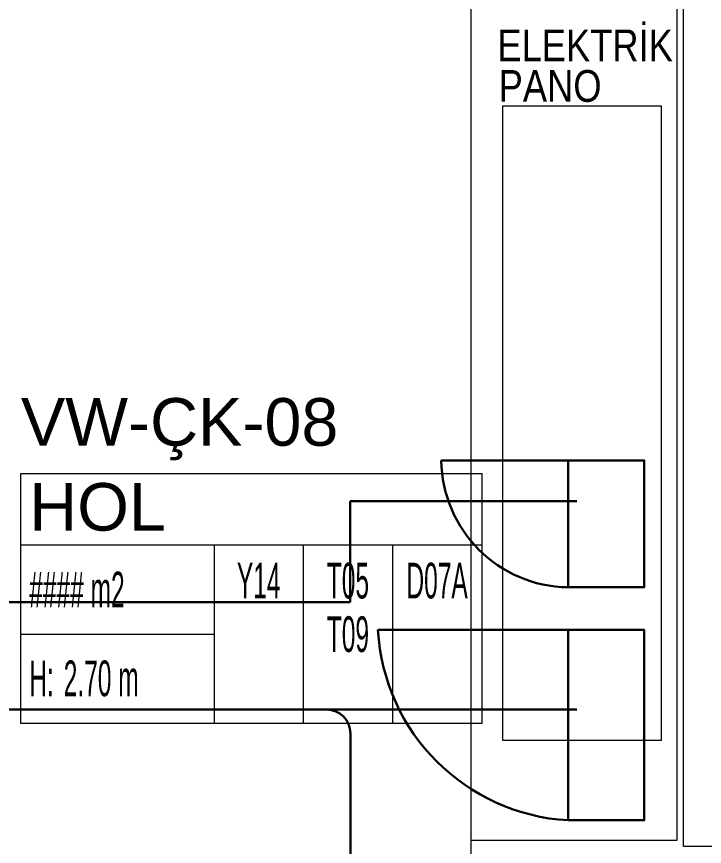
# Model space of a CAD drawing. Extents: x -1417 to 34975, y -245 to 8298.
# Drawn here: x 31433 to 31649.9, y 3192.5 to 3454 of the extents above; entities that cross this region are included whole.
import ezdxf
from ezdxf.enums import TextEntityAlignment as Align

# ---------------------------------------------------------------- set-up
doc = ezdxf.new("R2010")
doc.units = 0
doc.layers.get('0').update_dxf_attribs({"color": 9, "lineweight": 9})
for name, color, linetype, lineweight in [('00', 9, 'Continuous', 9), ('06D', 9, 'Continuous', 9), ('12', 9, 'Continuous', 9), ('21', 9, 'Continuous', 9), ('21_MAHAL', 9, 'Continuous', 9), ('E-KABLO', 7, 'Continuous', 30), ('E-UPS PANOSU', 7, 'Continuous', 30)]:
    doc.layers.add(name, color=color, linetype=linetype, lineweight=lineweight)
doc.styles.add('Arial', font='arial.ttf', dxfattribs={"height": 2.5})
doc.styles.add('MuuM_TEXT-STANDART', font='ARIALN.TTF')

# ---------------------------------------------------------------- blocks, each defined once
blk = doc.blocks.new('P-PANO')
at = {"layer": '06D'}
blk.add_lwpolyline([(-50, 0), (-50, 200), (0, 200), (0, 0)], close=True, dxfattribs=at)
blk = doc.blocks.new('0_roomno2')
blk.add_lwpolyline([(19.375, -10.5), (0, -10.5), (0, 0), (19.375, 0)], close=True)
for points in [[(0, -3), (19.375, -3)], [(8.125, -3), (8.125, -10.5)], [(11.875, -3), (11.875, -10.5)], [(15.625, -3), (15.625, -10.5)], [(0, -6.75), (8.125, -6.75)]]:
    blk.add_lwpolyline(points)
at = {"style": 'MuuM_TEXT-STANDART', "width": 0.6}
blk.add_text('H:', height=1.5, dxfattribs=at).set_placement((0.35, -8.608), align=Align.MIDDLE_LEFT)
at = {"style": 'Arial'}
blk.add_attdef('ODANO', (0, 1.17), '', height=2, dxfattribs=at)
blk.add_attdef('MEKANADI', text='', height=2, dxfattribs=at).set_placement((0.35, -3), align=Align.BOTTOM_LEFT)
at = {"style": 'MuuM_TEXT-STANDART', "width": 0.6}
for tag, p in [('YER01', (10, -4.5)), ('TAVAN01', (13.75, -4.5)), ('DUVAR01', (17.5, -4.5)), ('YER02', (10, -6.75)), ('TAVAN02', (13.75, -6.75)), ('DUVAR02', (17.5, -6.75)), ('YER03', (10, -9)), ('TAVAN03', (13.75, -9)), ('DUVAR03', (17.5, -9))]:
    blk.add_attdef(tag, text='', height=1.5, dxfattribs=at).set_placement(p, align=Align.MIDDLE_CENTER)
for tag, p in [('M2', (0.35, -4.875)), ('TEMIZTAVANYUKSEKLIGI', (1.8, -8.608))]:
    blk.add_attdef(tag, text='', height=1.5, dxfattribs=at).set_placement(p, align=Align.MIDDLE_LEFT)

msp = doc.modelspace()

# ---------------------------------------------------------------- linework, layer by layer
at = {"layer": '00'}
msp.add_lwpolyline([(31568.33, 3657.5), (31568.33, 3672.5), (31643.33, 3672.5), (31643.33, 3812.5), (31658.33, 3812.5), (31658.33, 3192.5), (31643.33, 3192.5), (31643.33, 3657.5), (31568.33, 3657.5), (31568.33, 3657.5)], dxfattribs=at)
at = {"layer": '06D'}
msp.add_lwpolyline([(31576.33, 3127.5), (31576.33, 3194.5), (31641.33, 3194.5), (31641.33, 3505.5)], dxfattribs=at)
at = {"layer": '12'}
msp.add_lwpolyline([(31576.33, 3194.5), (31576.33, 3655.5)], dxfattribs=at)
at = {"layer": 'E-KABLO', "color": 4, "ltscale": 40}
for p, q in [((31609.74, 3301.31), (31538.24, 3301.31)), ((31538.24, 3301.31), (31538.24, 3269.43)), ((31538.24, 3269.43), (30883.33, 3269.43))]:
    msp.add_line(p, q, dxfattribs=at)
at = {"layer": 'E-KABLO', "color": 6, "ltscale": 40}
for p, q in [((31530.8, 3235.62), (30863.33, 3235.62)), ((31530.8, 3235.62), (31609.74, 3235.62)), ((31538.3, 3100.8), (31538.3, 3228.12))]:
    msp.add_line(p, q, dxfattribs=at)
msp.add_arc((31530.8, 3228.12), 7.5, 0, 90, dxfattribs=at)
at = {"layer": 'E-UPS PANOSU', "color": 3}
for p, q in [((31606.96, 3314.16), (31566.96, 3314.16)), ((31606.96, 3260.72), (31546.96, 3260.72))]:
    msp.add_line(p, q, dxfattribs=at)
at = {"layer": 'E-UPS PANOSU', "color": 4}
for points in [[(31606.96, 3274.16), (31606.96, 3314.16), (31630.96, 3314.16), (31630.96, 3274.16)], [(31606.96, 3200.72), (31606.96, 3260.72), (31630.96, 3260.72), (31630.96, 3200.72)]]:
    msp.add_lwpolyline(points, close=True, dxfattribs=at)
at = {"layer": 'E-UPS PANOSU', "color": 3}
for centre, radius, start, end in [((31607.44, 3314.64), 40.48, 180.6789, 269.3211), ((31610.59, 3264.35), 63.73, 183.2638, 266.7362)]:
    msp.add_arc(centre, radius, start, end, dxfattribs=at)

# ---------------------------------------------------------------- block references
at = {"layer": '06D'}
msp.add_blockref('P-PANO', (31636.33, 3225.91), dxfattribs=at)
at = {"layer": '21_MAHAL'}
ref = msp.add_blockref('0_roomno2', (31434.38, 3310.02), dxfattribs=dict(at, xscale=7.5, yscale=7.5, zscale=7.5))
ref.add_attrib('ODANO', 'VW-ÇK-08', (31434.38, 3318.79), dxfattribs={"layer": '0', "height": 15, "style": 'Arial'})
ref.add_attrib('MEKANADI', 'HOL', dxfattribs={"layer": '0', "height": 15, "style": 'Arial'}).set_placement((31437.01, 3287.52), align=Align.BOTTOM_LEFT)
ref.add_attrib('M2', '#### m2', dxfattribs={"layer": '0', "height": 11.25, "style": 'MuuM_TEXT-STANDART', "width": 0.6}).set_placement((31437.01, 3273.45), align=Align.MIDDLE_LEFT)
ref.add_attrib('TEMIZTAVANYUKSEKLIGI', '2.70 m', dxfattribs={"layer": '0', "height": 11.25, "style": 'MuuM_TEXT-STANDART', "width": 0.6}).set_placement((31447.88, 3245.46), align=Align.MIDDLE_LEFT)
ref.add_attrib('YER01', 'Y14', dxfattribs={"layer": '0', "height": 11.25, "style": 'MuuM_TEXT-STANDART', "width": 0.6}).set_placement((31509.38, 3276.27), align=Align.MIDDLE_CENTER)
ref.add_attrib('TAVAN01', 'T05', dxfattribs={"layer": '0', "height": 11.25, "style": 'MuuM_TEXT-STANDART', "width": 0.6}).set_placement((31537.51, 3276.27), align=Align.MIDDLE_CENTER)
ref.add_attrib('DUVAR01', 'D07A', dxfattribs={"layer": '0', "height": 11.25, "style": 'MuuM_TEXT-STANDART', "width": 0.6}).set_placement((31565.63, 3276.27), align=Align.MIDDLE_CENTER)
ref.add_attrib('TAVAN02', 'T09', dxfattribs={"layer": '0', "height": 11.25, "style": 'MuuM_TEXT-STANDART', "width": 0.6}).set_placement((31537.51, 3259.39), align=Align.MIDDLE_CENTER)

# ---------------------------------------------------------------- texts
at = {"layer": '21', "style": 'MuuM_TEXT-STANDART'}
for s, p in [('ELEKTRİK', (31584.62, 3439.97)), ('PANO', (31585.04, 3427.19))]:
    msp.add_text(s, height=10, dxfattribs=at).set_placement(p)

doc.saveas('drawing.dxf')
